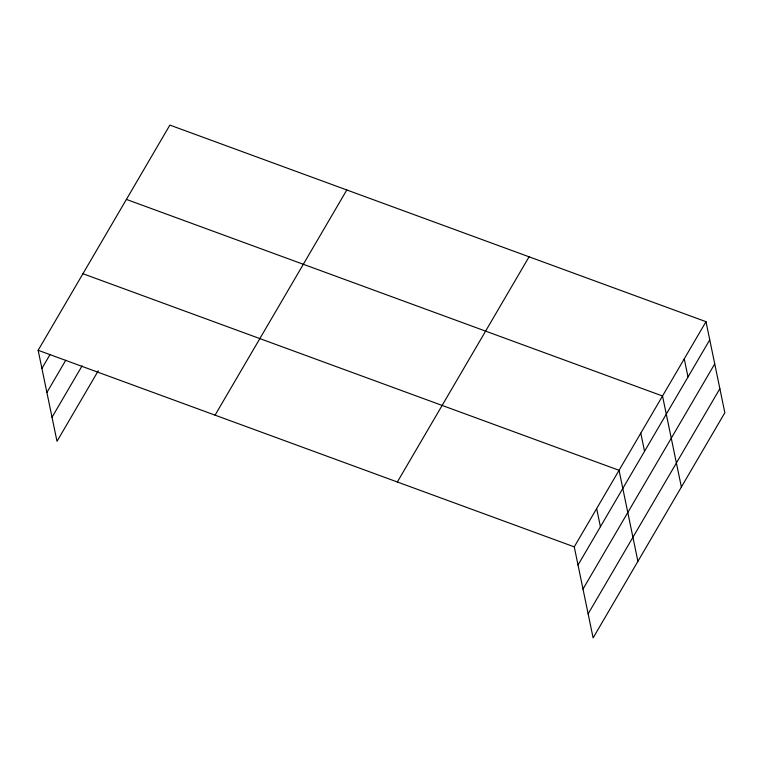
<?xml version="1.0" encoding="UTF-8"?>
<svg xmlns="http://www.w3.org/2000/svg" width="763" height="763" viewBox="0 0 763 763"><rect width="100%" height="100%" fill="white"/><g stroke="black" fill="none" stroke-linecap="round" stroke-linejoin="round"><path stroke-width="1.14" d="M98.255 370.799L57.006 441.319L38.15 350.284L169.882 125.094L705.994 321.681L724.85 412.716L593.118 637.906L574.262 546.861L705.994 321.681M41.908 368.434L50.158 354.328M46.886 392.487L65.752 360.25M52.018 417.266L82.08 365.887M215.071 415.148L346.803 189.968M397.342 481.987L529.083 256.807M578.02 565.021L709.752 339.831M582.999 589.065L714.74 363.884M588.13 613.853L719.871 388.672M126.41 199.41L662.522 395.997L681.378 487.032M82.938 273.717L619.051 470.304L637.906 561.339M38.15 350.284L574.262 546.861M684.258 358.839L688.016 376.989M640.786 433.146L644.544 451.295M596.656 508.587L600.414 526.737"/></g></svg>
